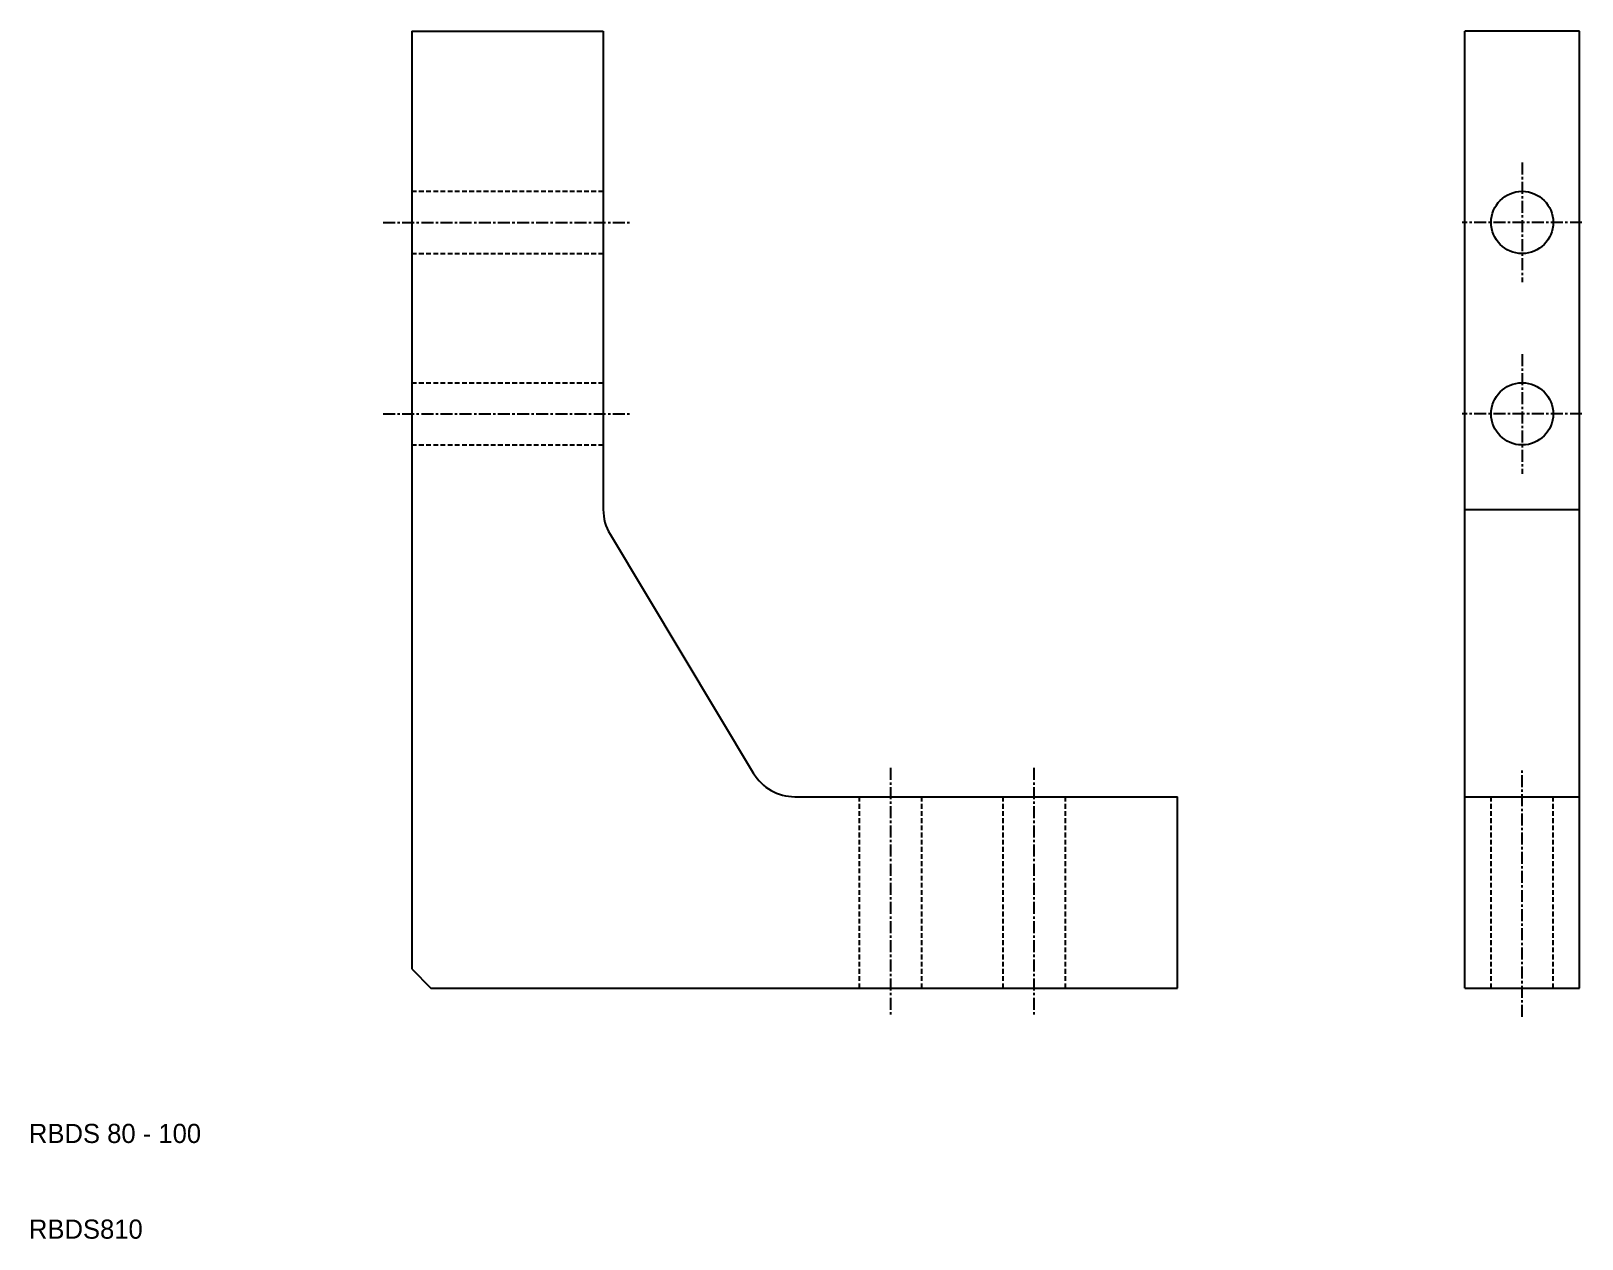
# Model space of a CAD drawing. Extents: x 13 to 175, y 11 to 137.
import ezdxf

# ---------------------------------------------------------------- set-up
doc = ezdxf.new("R2010")
doc.units = 0
doc.linetypes.add('CENTER', pattern=[2, 1.25, -0.25, 0.25, -0.25])
doc.linetypes.add('DASHED', pattern=[0.75, 0.5, -0.25])
doc.layers.get('0').update_dxf_attribs({"linetype": 'CONTINUOUS'})
doc.layers.add('CENTER', color=1, linetype='CENTER')

msp = doc.modelspace()

# ---------------------------------------------------------------- linework, layer by layer
at = {"color": 7, "linetype": 'CONTINUOUS'}
for p, q in [((53, 137.18), (53, 39.18)), ((53, 137.18), (73, 137.18)), ((73, 137.18), (73, 87.18)), ((163, 37.18), (163, 137.18)), ((175, 137.18), (163, 137.18)), ((175, 37.18), (175, 137.18)), ((163, 87.18), (175, 87.18)), ((73.71, 84.61), (88.71, 59.61)), ((93, 57.18), (133, 57.18)), ((133, 37.18), (133, 57.18)), ((163, 57.18), (175, 57.18)), ((53, 39.18), (55, 37.18)), ((55, 37.18), (133, 37.18)), ((163, 37.18), (175, 37.18))]:
    msp.add_line(p, q, dxfattribs=at)
at = {"color": 3, "linetype": 'DASHED'}
for p, q in [((53, 120.43), (73, 120.43)), ((53, 113.93), (73, 113.93)), ((53, 100.43), (73, 100.43)), ((53, 93.93), (73, 93.93)), ((99.75, 57.18), (99.75, 37.18)), ((106.25, 57.18), (106.25, 37.18)), ((114.75, 57.18), (114.75, 37.18)), ((121.25, 57.18), (121.25, 37.18)), ((165.75, 37.18), (165.75, 57.18)), ((172.25, 37.18), (172.25, 57.18))]:
    msp.add_line(p, q, dxfattribs=at)
at = {"color": 7, "linetype": 'CONTINUOUS'}
for centre in [(169, 117.18), (169, 97.18)]:
    msp.add_circle(centre, 3.25, dxfattribs=at)
for centre, start, end in [((78, 87.18), 180, 210.9638), ((93, 62.18), 210.9638, 270)]:
    msp.add_arc(centre, 5, start, end, dxfattribs=at)
at = {"layer": 'CENTER', "color": 1, "linetype": 'CENTER'}
for p, q in [((169, 123.43), (169, 110.93)), ((50, 117.18), (76, 117.18)), ((175.25, 117.18), (162.75, 117.18)), ((169, 103.43), (169, 90.93)), ((50, 97.18), (76, 97.18)), ((175.25, 97.18), (162.75, 97.18)), ((103, 60.18), (103, 34.18)), ((118, 60.18), (118, 34.18)), ((169, 34.18), (169, 60.18))]:
    msp.add_line(p, q, dxfattribs=at)

# ---------------------------------------------------------------- texts
at = {"color": 7, "linetype": 'CONTINUOUS'}
for s, p in [('RBDS 80 - 100', (13, 21)), ('RBDS810', (13, 11))]:
    msp.add_text(s, height=2, dxfattribs=at).set_placement(p)

doc.saveas('drawing.dxf')
